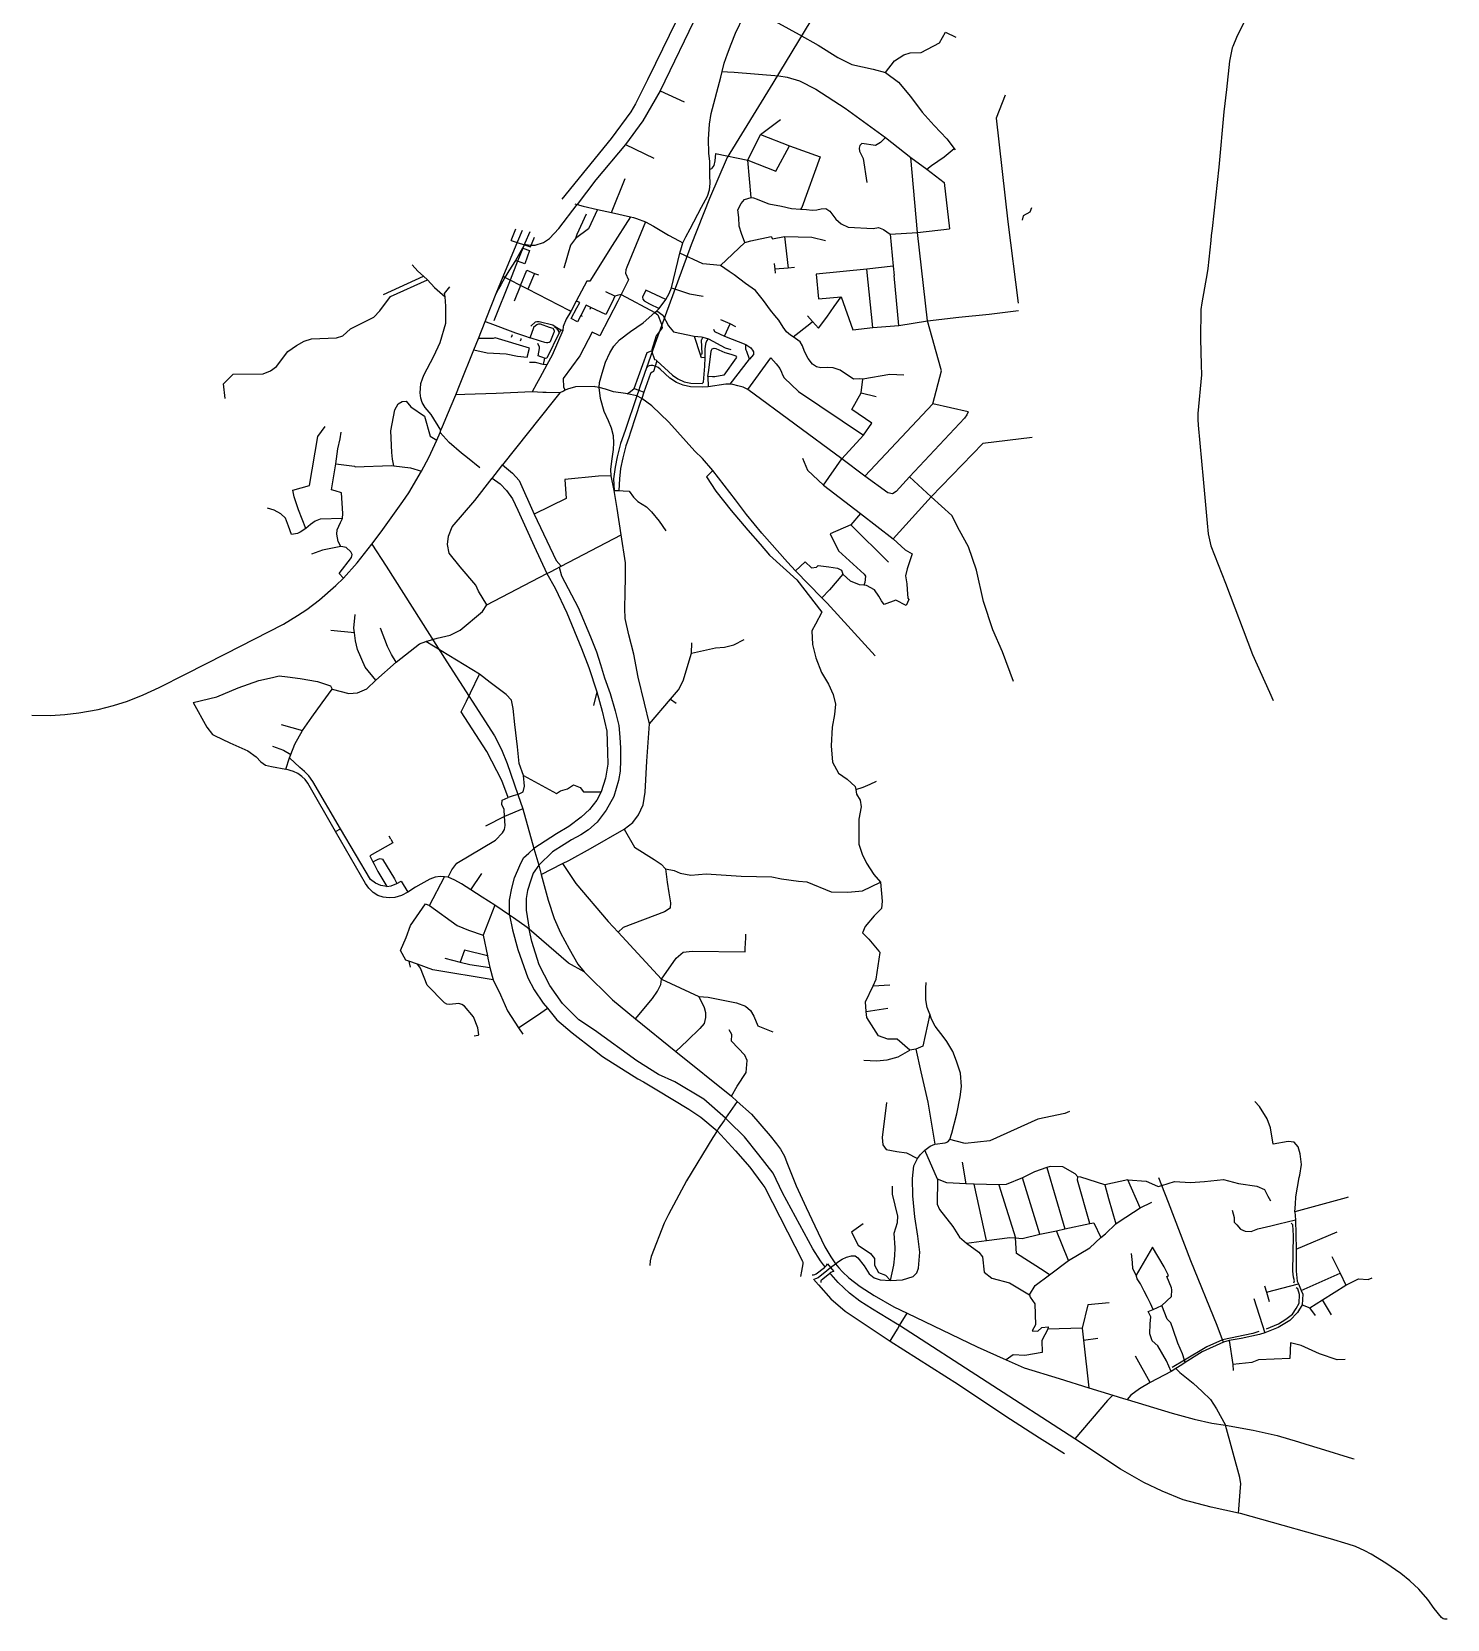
# Model space of a CAD drawing. Header units: metres. Extents: x -31082 to -28469, y -47021 to -43725.
# Drawn here: x -31082 to -29413, y -47021 to -45148 of the extents above; entities that cross this region are included whole.
import ezdxf

# ---------------------------------------------------------------- set-up
doc = ezdxf.new("R2010")
doc.units = ezdxf.units.M
doc.header["$MEASUREMENT"] = 0

msp = doc.modelspace()

# ---------------------------------------------------------------- linework, layer by layer
for points in [[(-30176.4, -44417.2), (-30178.4, -44429.2), (-30180.4, -44454.1), (-30187.1, -44488.1), (-30192.1, -44527.3), (-30196, -44554.3), (-30198.9, -44572.1), (-30201.7, -44591.7), (-30230.6, -44787.7), (-30244.5, -44887.3), (-30249.6, -44921.4), (-30254, -44960.9), (-30258.8, -44985.6), (-30265.1, -45010.4), (-30286.1, -45061.5), (-30297.7, -45085.1), (-30346.5, -45185.3), (-30355.9, -45204.8), (-30370, -45233), (-30375.8, -45242.3), (-30398.9, -45273.9), (-30457.1, -45345.6)], [(-30262.9, -45053), (-30266, -45059.5), (-30277.3, -45083.1), (-30295.8, -45124.1), (-30341.2, -45217.6), (-30361.6, -45253.2), (-30381.9, -45281), (-30417.1, -45322.7), (-30439.2, -45351.7)], [(-30267.8, -45194.8), (-30265.4, -45185.1), (-30261.7, -45173.9), (-30257.4, -45162.4), (-30252.1, -45149.7), (-30242.2, -45129.1), (-30235.9, -45118.1), (-30202.6, -45067.1), (-30195.2, -45053.3)], [(-30235.9, -45118.1), (-30201.6, -45138), (-30177, -45151.3), (-30154.8, -45163.9), (-30131.5, -45178.5), (-30114.8, -45186.5), (-30089.8, -45191.9), (-30075.1, -45196), (-30059.9, -45207.5), (-30045.7, -45224.5), (-30031.9, -45242.9), (-30017.8, -45258.5), (-30002.8, -45274.5), (-29994.4, -45285.6), (-29993.1, -45287.3)], [(-30155.5, -45121.6), (-30208.3, -45208.6)], [(-30075.1, -45196), (-30064.8, -45182.1), (-30053.7, -45175.2), (-30046.1, -45172.8), (-30033.1, -45172.6), (-30011.5, -45161.2), (-30004.5, -45148.3), (-29992.2, -45154.3)], [(-29650.7, -45133.2), (-29661.2, -45154.6), (-29665.4, -45165.5), (-29666.2, -45167.1), (-29669.4, -45182.7), (-29673, -45216), (-29676, -45242.6), (-29681.9, -45307.6), (-29689.9, -45380.1), (-29690.9, -45388.5), (-29691.5, -45394.3), (-29695.1, -45427.4), (-29695.7, -45432.4), (-29702.1, -45467.7), (-29703.3, -45475.9), (-29703.5, -45510.3), (-29702.7, -45541.2), (-29702.4, -45552.8), (-29706.9, -45598.6), (-29706.6, -45605.7), (-29706.3, -45612.4), (-29700.5, -45675.8), (-29695.7, -45727.7), (-29694.4, -45740.4), (-29693.1, -45747.7), (-29691.3, -45754.5), (-29674.3, -45798.7), (-29642.3, -45883), (-29622.3, -45927.2), (-29618, -45937.2)], [(-30481.6, -46142.3), (-30456.5, -46129.5), (-30449, -46125.8), (-30423.2, -46111.8), (-30383.7, -46088.8), (-30373.3, -46081.1), (-30366.7, -46072.2), (-30361, -46060.3), (-30358.6, -46045.3), (-30357, -46008.8), (-30353.7, -45964.8), (-30359.4, -45940.2), (-30367, -45909.7), (-30372.2, -45882.4), (-30378.1, -45859.7), (-30382.5, -45840.3), (-30382.9, -45828.4), (-30382.4, -45809.5), (-30382, -45791.8), (-30382, -45774.5), (-30387, -45741.5), (-30391.7, -45710.6), (-30395.5, -45689.2), (-30398.9, -45671.9), (-30399.1, -45664.4), (-30398.1, -45654.6), (-30396.2, -45640.8), (-30395.8, -45633), (-30396.3, -45624.7), (-30398.5, -45615.9), (-30401.9, -45607.2), (-30407.2, -45595.9), (-30411.3, -45580.9), (-30413.2, -45567.7), (-30412.6, -45562), (-30409.7, -45551), (-30405.6, -45537.9), (-30400.5, -45527), (-30395.6, -45519.1), (-30389, -45511.6), (-30376.1, -45501.5), (-30361.3, -45491.5), (-30347.4, -45479.4), (-30345.2, -45477.3), (-30342.2, -45474.5), (-30334.3, -45464.1), (-30330.4, -45456.9), (-30327.6, -45450.2), (-30317.8, -45409.4), (-30316.1, -45402.4), (-30314.3, -45397), (-30310.8, -45390.1), (-30305.8, -45380.4), (-30292.3, -45355), (-30285.4, -45342.1), (-30282.9, -45334.6), (-30282, -45327), (-30282.4, -45317.1), (-30282.5, -45310.4), (-30282.4, -45301.1), (-30283.7, -45291.4), (-30283.9, -45274.8), (-30283, -45257.1), (-30280.9, -45244.5), (-30269.7, -45201.7), (-30267.8, -45194.8)], [(-30267.8, -45194.8), (-30261.8, -45195.2), (-30253.9, -45195.8), (-30201.1, -45199.8), (-30191.3, -45201.6), (-30176.8, -45205.7), (-30157.4, -45215.5), (-30123, -45238.3), (-30075.2, -45272.6), (-30045.5, -45296.3), (-30026.4, -45310.3), (-30006.2, -45325.9), (-29999.7, -45380.4)], [(-30208.3, -45208.6), (-30262, -45296.4), (-30282.9, -45344.6), (-30304.6, -45399.4), (-30345.3, -45511.3)], [(-30341.2, -45217.6), (-30312.8, -45230.6)], [(-29934.1, -45222.9), (-29944.8, -45250), (-29931.1, -45372.4), (-29918.9, -45468.2)], [(-30222.9, -45269.2), (-30199.3, -45251.5)], [(-30237.7, -45299.3), (-30222.9, -45269.2)], [(-30222.9, -45269.2), (-30188.7, -45282.4)], [(-30075.2, -45272.6), (-30081, -45278.8), (-30087, -45282.1), (-30103.3, -45279.9), (-30105.6, -45282.2), (-30106.3, -45285.2), (-30105.8, -45288.8), (-30101.7, -45297.6), (-30097.3, -45325.9)], [(-30381.9, -45281), (-30348.4, -45297)], [(-30275.8, -45291.7), (-30276.5, -45300.4), (-30277.8, -45305.7), (-30280, -45308.8), (-30280.6, -45309.9), (-30282.5, -45310.4)], [(-30275.8, -45291.7), (-30237.7, -45299.3), (-30204.7, -45312.4), (-30188.7, -45282.4)], [(-30233.9, -45343.6), (-30237.7, -45299.3)], [(-30188.7, -45282.4), (-30152.4, -45295.6), (-30173.9, -45355.3)], [(-30099.7, -45672.4), (-30019.3, -45587), (-30009.1, -45548.2), (-30009.9, -45545.4), (-30025.6, -45489.2), (-30037.6, -45384.8), (-30045.5, -45296.3)], [(-30021, -45305.7), (-30006.1, -45295.4)], [(-30006.1, -45295.4), (-29994.4, -45285.6)], [(-30026.4, -45310.3), (-30021, -45305.7)], [(-30398.6, -45361.1), (-30382.4, -45321.2)], [(-30501.2, -45398.6), (-30501.1, -45398.6), (-30496.8, -45399.4), (-30493.1, -45399.9), (-30488.6, -45399.6), (-30478.9, -45396.8), (-30471.7, -45391.8), (-30460.8, -45380.3), (-30439.2, -45351.7)], [(-30441.7, -45350.9), (-30439.2, -45351.7), (-30432.1, -45353.6), (-30415, -45357.7), (-30398.6, -45361.1), (-30376.2, -45366.3), (-30372.6, -45367.2), (-30369.1, -45368.2), (-30358.5, -45372.4), (-30348.9, -45377.4), (-30331.1, -45387.9), (-30318.7, -45394.6), (-30314.3, -45397)], [(-30241.3, -45396.6), (-30245, -45386.1), (-30247.7, -45377.4), (-30248.3, -45367.3), (-30249.4, -45358), (-30245.7, -45350.8), (-30241.6, -45345.9), (-30233.9, -45343.6)], [(-30233.9, -45343.6), (-30231, -45343.9), (-30226.5, -45345.4)], [(-30226.5, -45345.4), (-30223.8, -45346.6), (-30212.9, -45350.9), (-30197.9, -45353.9), (-30186.2, -45356.6), (-30175.4, -45357.3)], [(-30173.9, -45355.3), (-30175.4, -45357.3)], [(-29902.9, -45355.6), (-29904.9, -45361), (-29913, -45365.3), (-29914, -45370.4)], [(-30428.2, -45363.3), (-30439.3, -45387.1), (-30440.8, -45391.8), (-30446.7, -45399.6), (-30454.8, -45426.8)], [(-30415, -45357.7), (-30425.6, -45380.7), (-30440.8, -45391.8)], [(-30376.2, -45366.3), (-30397.7, -45400.1), (-30423.9, -45442.4), (-30427.5, -45442.2)], [(-30358.5, -45372.4), (-30380.5, -45425.9), (-30381.7, -45428.8), (-30381.9, -45432.9), (-30378.4, -45440.7), (-30387, -45457.9)], [(-30175.4, -45357.3), (-30168.6, -45357.7), (-30161.6, -45358.3), (-30156.4, -45357.9), (-30151.3, -45356.9), (-30145.7, -45356.4), (-30140.8, -45359.5), (-30133.7, -45369.3), (-30127.6, -45374.6), (-30119.1, -45378.7), (-30089.9, -45380.3), (-30083.4, -45379.1), (-30077.8, -45381.3), (-30069.8, -45386.7)], [(-30516.7, -45394.4), (-30511.2, -45380.7)], [(-30516.7, -45394.4), (-30493.9, -45401.7), (-30489.2, -45390.3)], [(-30509.1, -45395.1), (-30503.6, -45381.9)], [(-30495, -45383.9), (-30500.6, -45397.3)], [(-30234.1, -45394.7), (-30210.2, -45389.5), (-30208.7, -45392.4), (-30194.4, -45389.7), (-30162.1, -45390.4), (-30145.9, -45394.4)], [(-30194.4, -45389.7), (-30190.2, -45427)], [(-30069.8, -45386.7), (-30037.6, -45384.8), (-29999.7, -45380.4)], [(-30069.8, -45386.7), (-30066.1, -45424.5)], [(-30500.6, -45397.3), (-30501.1, -45398.6), (-30503, -45403.3), (-30509.4, -45418.8), (-30518.2, -45441.1), (-30537.2, -45488.9)], [(-30534.7, -45457), (-30526.4, -45436.9), (-30509.1, -45395.1)], [(-30500.6, -45397.3), (-30501.2, -45398.6), (-30503.4, -45403.2), (-30511.9, -45417.7), (-30519.7, -45430.1), (-30524.2, -45438), (-30529, -45446.7), (-30531.7, -45451.2), (-30534.7, -45457)], [(-30503.4, -45403.2), (-30503, -45403.3), (-30495.2, -45406.2), (-30500.7, -45422), (-30509.4, -45418.8), (-30511.9, -45417.7)], [(-30270.1, -45423.6), (-30290.9, -45421.8), (-30317.8, -45409.4)], [(-30270.1, -45423.6), (-30241.3, -45396.6)], [(-30241.3, -45396.6), (-30234.1, -45394.7)], [(-30633.5, -45423.1), (-30626.9, -45430.5), (-30620.4, -45436.2), (-30615.4, -45440.7), (-30607.3, -45449.6), (-30594.8, -45460.9)], [(-30505.9, -45447.4), (-30498.2, -45429.4), (-30489.4, -45433.1), (-30497.3, -45451.8)], [(-30053.6, -45553.1), (-30070.1, -45552.5), (-30102.1, -45557.8), (-30105.6, -45557.7), (-30113.1, -45557.8), (-30128.6, -45547.5), (-30136.9, -45544.5), (-30143.9, -45544), (-30151.5, -45544.7), (-30156.8, -45543.5), (-30161.4, -45540.1), (-30166.5, -45533.5), (-30170.8, -45525.3), (-30173, -45518.5), (-30175.9, -45513.9), (-30181.5, -45509.8), (-30184.1, -45508), (-30187.3, -45505.9), (-30191.9, -45502.2), (-30195.8, -45496.7), (-30200.9, -45488.2), (-30205.7, -45482.6), (-30210.8, -45476.5), (-30219, -45465), (-30228.8, -45453.1), (-30240.6, -45444.9), (-30253.9, -45435), (-30259.5, -45430.7), (-30270.1, -45423.6)], [(-30206.5, -45421.6), (-30206, -45428.3), (-30205.6, -45433)], [(-30182.8, -45426.3), (-30190.2, -45427), (-30206, -45428.3)], [(-30066.1, -45424.5), (-30097.2, -45428.1), (-30157.2, -45434), (-30154.1, -45463.3), (-30127.7, -45460.8)], [(-30090.2, -45496.9), (-30097.2, -45428.1)], [(-30066.1, -45424.5), (-30065.1, -45435.5)], [(-30752.6, -45510.4), (-30723.1, -45509.3), (-30715.6, -45506.7), (-30706.3, -45498.5), (-30678.9, -45484.6), (-30671.7, -45477.2), (-30659.1, -45460.3), (-30615.4, -45440.7)], [(-30667.6, -45457.9), (-30620.4, -45436.2)], [(-30595.4, -45456.9), (-30589.1, -45449.1)], [(-30446.4, -45477.9), (-30448.6, -45476.7), (-30497.3, -45451.8), (-30505.9, -45447.4), (-30518.2, -45441.1), (-30524.2, -45438), (-30526.4, -45436.9)], [(-30505.9, -45447.4), (-30513.2, -45465.8)], [(-30489.4, -45433.1), (-30484.6, -45434.8)], [(-30427.5, -45442.2), (-30440.1, -45465.9), (-30446.4, -45477.9), (-30451.9, -45487.3), (-30455.7, -45495.7), (-30456, -45500.6), (-30468.6, -45529.5), (-30474.8, -45540.9), (-30483.1, -45556.3)], [(-30059.4, -45494.4), (-30065.1, -45435.5)], [(-30599.7, -45618.3), (-30611.4, -45599.7), (-30618.5, -45591.5), (-30621.8, -45585.3), (-30623.4, -45580.5), (-30624.3, -45573.9), (-30624, -45569), (-30623.3, -45563.1), (-30621.6, -45557.6), (-30619.8, -45553.3), (-30608.2, -45530.7), (-30600.8, -45514.7), (-30593.8, -45491.8), (-30593.9, -45471.7), (-30594.8, -45460.9), (-30595.4, -45456.9)], [(-30547.7, -45490), (-30545.6, -45484.6), (-30534.7, -45457)], [(-30387, -45457.9), (-30391.2, -45465.8), (-30412.4, -45506.9), (-30413.9, -45506.2), (-30421.2, -45502.4), (-30436, -45530.2), (-30455.4, -45557), (-30455.3, -45567.2), (-30453.2, -45571.1)], [(-30434.6, -45482.7), (-30438.6, -45490.2), (-30446.2, -45486.4), (-30439.3, -45473.6), (-30435.9, -45467.6), (-30439.2, -45466.3), (-30440.1, -45465.9)], [(-30397.8, -45466.9), (-30405.1, -45481.7)], [(-30387, -45457.9), (-30391.7, -45459.3), (-30394.4, -45460.1), (-30405, -45454.9)], [(-30394.4, -45460.1), (-30397.8, -45466.9)], [(-30387, -45457.9), (-30347.4, -45479.4)], [(-30334.3, -45464.1), (-30358.1, -45452.8), (-30361.9, -45461.2), (-30361.6, -45463.4), (-30360.1, -45465.6), (-30353.6, -45469.1), (-30342.2, -45474.5)], [(-30327.6, -45450.2), (-30306.4, -45457.2), (-30290.2, -45460)], [(-30167.1, -45483), (-30161.2, -45489.8), (-30154.2, -45497.6), (-30144.3, -45484.9), (-30135.9, -45472.2), (-30127.7, -45460.8)], [(-30127.7, -45460.8), (-30113.7, -45499.8), (-30090.2, -45496.9), (-30059.4, -45494.4), (-30025.6, -45489.2), (-29988.7, -45484.7), (-29952.9, -45481.2), (-29918.2, -45476.9)], [(-30428.3, -45470.6), (-30434.6, -45482.7)], [(-30434.6, -45482.7), (-30433, -45483.5)], [(-30405.1, -45481.7), (-30422.7, -45473.2), (-30428.3, -45470.6)], [(-30423.7, -45475.2), (-30422.7, -45473.2)], [(-30347.4, -45479.4), (-30343.9, -45482), (-30339.4, -45493.2), (-30338.7, -45497.4), (-30345.7, -45506.7), (-30351.3, -45524.5)], [(-30345.2, -45477.3), (-30338.1, -45482.5), (-30331.1, -45494.8), (-30325.5, -45502.2), (-30301, -45507)], [(-30591.9, -45599.6), (-30582.3, -45576.6), (-30577, -45563.3), (-30561, -45523.3), (-30555.6, -45509.8), (-30547.7, -45490)], [(-30547.7, -45490), (-30542.2, -45492), (-30511.8, -45503.2), (-30501.1, -45506.9), (-30494.6, -45509.2)], [(-30494.6, -45509.2), (-30490.3, -45496.8), (-30490.2, -45496.5), (-30490, -45496.2), (-30486.5, -45493.4), (-30485.3, -45492.9), (-30484.4, -45492.7), (-30483.9, -45492.6), (-30483.2, -45492.5), (-30482.9, -45492.5), (-30482.6, -45492.6), (-30472, -45496.5), (-30467.9, -45497.8), (-30466.2, -45500.4), (-30466.1, -45501), (-30466.1, -45501.3), (-30466.2, -45501.7), (-30466.2, -45501.9), (-30466.3, -45502.2), (-30466.5, -45502.9), (-30470.3, -45512.7), (-30471, -45514), (-30472, -45514.7), (-30473.5, -45514.9), (-30475.3, -45515), (-30477.3, -45514.7), (-30482.1, -45513.2), (-30494.6, -45509.2)], [(-30493.7, -45495.3), (-30488.1, -45490.2), (-30486.5, -45489.8), (-30483.7, -45490), (-30467.6, -45494), (-30465.1, -45495.7), (-30458.2, -45499.9), (-30456, -45500.6)], [(-30459.7, -45502.7), (-30460.1, -45503.3), (-30474.9, -45533), (-30476.5, -45533.5), (-30477.4, -45533.1), (-30485, -45530.2), (-30483.6, -45521.6), (-30483.4, -45520.3), (-30485.4, -45516)], [(-30460.1, -45503.3), (-30460.6, -45501.1), (-30462.5, -45498.7), (-30465.3, -45496.4), (-30465.1, -45495.7)], [(-30458.2, -45499.9), (-30459.7, -45502.7)], [(-30278.2, -45498.8), (-30276.9, -45501.7), (-30265.2, -45507.1), (-30240.1, -45517.2)], [(-30251.9, -45496.1), (-30258.7, -45492.5), (-30269.6, -45487.9)], [(-30265.2, -45507.1), (-30258.7, -45492.5)], [(-30184.1, -45508), (-30164.4, -45492.5)], [(-30164.4, -45492.5), (-30161.2, -45489.8)], [(-30854.1, -45580.8), (-30856.4, -45563.6), (-30845, -45551.9), (-30809.6, -45551.7), (-30800.7, -45548.2), (-30793.7, -45542.9), (-30780.4, -45525.3), (-30770.2, -45518.3), (-30760.9, -45512.9), (-30752.6, -45510.4)], [(-30561, -45523.3), (-30545.1, -45526.7), (-30522.6, -45528), (-30509.2, -45530.8), (-30498.1, -45532.1), (-30495.2, -45521.2), (-30535.8, -45509), (-30538.2, -45510), (-30555.6, -45509.8)], [(-30516, -45506.7), (-30516.8, -45508.9)], [(-30515.7, -45505.7), (-30516, -45506.7)], [(-30505.8, -45512.6), (-30505.1, -45510.6)], [(-30505.1, -45510.6), (-30504.9, -45509.9)], [(-30345.3, -45511.3), (-30357.1, -45544.5)], [(-30301, -45507), (-30292.5, -45507.9)], [(-30301, -45507), (-30293.9, -45528.8), (-30291.4, -45528), (-30292.3, -45511.7)], [(-30292.5, -45507.9), (-30290.6, -45508.2), (-30284.1, -45510.4)], [(-30290.6, -45508.2), (-30292.3, -45511.7)], [(-30289.9, -45561.3), (-30288.5, -45542.5), (-30288.1, -45532.3), (-30288, -45522.4), (-30287.6, -45518.8), (-30286.7, -45514.8), (-30286.1, -45512.8), (-30284.1, -45510.4), (-30264.5, -45521), (-30257.7, -45523)], [(-30281, -45524.9), (-30280.7, -45523.6), (-30279.6, -45522.1), (-30277.2, -45521.2), (-30275.4, -45521.7), (-30264.9, -45526.6), (-30257.8, -45528.6)], [(-30235.6, -45534.3), (-30238.7, -45525.2), (-30239.5, -45523.7), (-30240, -45522.6), (-30240.1, -45517.2)], [(-30240.1, -45517.2), (-30234.3, -45521), (-30233.5, -45522.3), (-30232.1, -45523.7), (-30231.1, -45525.8), (-30230.9, -45528.7), (-30235.6, -45534.3)], [(-30479.3, -45540.6), (-30488, -45538.4), (-30490.8, -45538.1), (-30495.3, -45538.1)], [(-30477.4, -45533.1), (-30479.3, -45540.6)], [(-30474.8, -45540.9), (-30479.3, -45540.6)], [(-30379.9, -45575.1), (-30376, -45572.6), (-30371.7, -45569), (-30356.6, -45526.6), (-30351.3, -45524.5), (-30347.6, -45534.6), (-30345.8, -45535.3), (-30345.3, -45536), (-30344.9, -45536.4)], [(-30284.4, -45566.9), (-30290.7, -45567.5), (-30305.3, -45566.9), (-30313.9, -45565.1), (-30321.9, -45561.9), (-30329.6, -45556.6), (-30340.9, -45546.1), (-30343.6, -45544), (-30346.9, -45542.4), (-30349.6, -45541.7), (-30352.1, -45541.8), (-30354, -45542.3), (-30355.9, -45543.1), (-30357.1, -45544.5), (-30365.1, -45567.1), (-30366.4, -45570.9), (-30368.7, -45577.7)], [(-30344.9, -45536.4), (-30346.9, -45542.4), (-30349, -45549)], [(-30344.9, -45536.4), (-30326.7, -45553.2), (-30320.3, -45557.6), (-30312.9, -45561.2), (-30304.9, -45562.8), (-30291.7, -45563), (-30289.9, -45561.3)], [(-30293.9, -45528.8), (-30293, -45530.8)], [(-30288.1, -45532.3), (-30292.2, -45532.6), (-30293, -45530.8)], [(-30284.7, -45554.9), (-30283.8, -45547.2), (-30281, -45524.9)], [(-30257.8, -45528.6), (-30251.8, -45530.4), (-30251.4, -45530.8), (-30251.1, -45532.1), (-30251.4, -45532.8), (-30266, -45553.3), (-30276.6, -45555.3), (-30279.4, -45555.1), (-30284.7, -45554.9)], [(-30258.6, -45563.9), (-30235.6, -45534.3)], [(-30237.6, -45570.1), (-30210.5, -45532.7), (-30204.2, -45539.9), (-30200.1, -45545.3), (-30198.1, -45549.6), (-30196.9, -45552.8), (-30194.8, -45556.4), (-30177.7, -45572.5), (-30101.2, -45624.1)], [(-30483.1, -45556.3), (-30487, -45563.6)], [(-30349, -45549), (-30350.7, -45549.6), (-30352.4, -45551.2), (-30360.4, -45573.2)], [(-30284.7, -45554.9), (-30284.4, -45566.9)], [(-30115.1, -45593.6), (-30103.8, -45574.1), (-30102.1, -45557.8)], [(-30459.3, -45574.1), (-30475.6, -45573.6), (-30479.7, -45573.5), (-30492, -45573), (-30534.4, -45574.8), (-30571.6, -45576.2), (-30582.3, -45576.6)], [(-30413.2, -45567.7), (-30417.6, -45566.9), (-30419.1, -45566.7), (-30441, -45567.1), (-30450.3, -45569.9), (-30453.2, -45571.1), (-30455.3, -45572), (-30459.3, -45574.1), (-30467.2, -45583.7), (-30527, -45659.2)], [(-30487, -45563.6), (-30492, -45573)], [(-30368.7, -45577.7), (-30379.9, -45575.1), (-30381.8, -45574.7), (-30396.1, -45572.7), (-30405.7, -45569.9), (-30413.2, -45567.7)], [(-30368.7, -45577.7), (-30382.5, -45618.5), (-30387.7, -45633.8), (-30392, -45649.4), (-30394.3, -45661.8), (-30396.1, -45675.5), (-30395.5, -45689.2)], [(-30371.7, -45569), (-30366.4, -45570.9), (-30360.4, -45573.2)], [(-30150.4, -45815.8), (-30181.5, -45784.1), (-30190.8, -45773.7), (-30221.2, -45739.8), (-30239.4, -45717.8), (-30252.2, -45700.5), (-30279, -45665.9), (-30291, -45651.7), (-30300, -45642.8), (-30330.7, -45608.8), (-30350.8, -45589.4), (-30362.9, -45580.6), (-30368.7, -45577.7)], [(-30360.4, -45573.2), (-30362.9, -45580.6), (-30364.1, -45584.1)], [(-29977.6, -45596.5), (-29979.2, -45600.1), (-29982.2, -45603.9), (-30046.9, -45673.2), (-30062.7, -45690.3), (-30066.9, -45693.1), (-30072.6, -45692.1), (-30099.7, -45672.4), (-30126.7, -45652.1), (-30237.6, -45570.1), (-30243.1, -45567.4), (-30249.4, -45565.6), (-30255.3, -45564.1), (-30258.6, -45563.9), (-30263.8, -45563.8), (-30284.4, -45566.9)], [(-30103.8, -45574.1), (-30086.3, -45578.3)], [(-30655.2, -45660.3), (-30656.8, -45652.2), (-30657.8, -45644.5), (-30658.9, -45618.8), (-30654.2, -45594.2), (-30650, -45587.2), (-30645.5, -45584.3), (-30640.9, -45584), (-30635.4, -45590.6), (-30619, -45601.7), (-30612.5, -45625.2), (-30604.7, -45630)], [(-30364.1, -45584.1), (-30376.1, -45620.6), (-30378.2, -45626.7), (-30381.6, -45636.5), (-30385.3, -45650.7), (-30387.8, -45663.5), (-30389.2, -45675.7), (-30389.7, -45689.5)], [(-30148.5, -45682.9), (-30126.7, -45652.1), (-30101.2, -45624.1), (-30091.2, -45610), (-30115.1, -45593.6)], [(-29977.6, -45596.5), (-30019.3, -45587)], [(-30773, -45696.8), (-30774.6, -45689.1), (-30754.8, -45683.3), (-30744.9, -45625.7), (-30736.3, -45613.8)], [(-30681.1, -45752.5), (-30670.4, -45737.9), (-30644.6, -45702.2), (-30637.4, -45691.9), (-30622.5, -45666.5), (-30614.1, -45650.2), (-30604.7, -45630), (-30600.7, -45620.7), (-30599.7, -45618.3), (-30598.5, -45615.6)], [(-30598.5, -45615.6), (-30591.9, -45599.6)], [(-30715.8, -45722.4), (-30715.4, -45716.5), (-30717.2, -45692.1), (-30724.4, -45689.6), (-30728.8, -45688.5), (-30723.6, -45657.7), (-30721.4, -45640.1), (-30718.6, -45628.2), (-30717.6, -45620.6)], [(-30553.8, -45662.6), (-30568.2, -45650.8), (-30575.4, -45645.4), (-30590.2, -45632.7), (-30600.7, -45620.7)], [(-29902.4, -45626.9), (-29960.5, -45633.8), (-30021.5, -45696.6)], [(-30173, -45651.3), (-30167.4, -45665.5), (-30148.5, -45682.9), (-30104.7, -45716.5), (-30066.4, -45746.5), (-30052, -45759.5), (-30043.7, -45763.9)], [(-30723.6, -45657.7), (-30701.5, -45660.5)], [(-30701.5, -45660.5), (-30700.8, -45661.3)], [(-30700.8, -45661.3), (-30658.1, -45660), (-30655.2, -45660.3), (-30635.7, -45662.4), (-30622.5, -45666.5)], [(-30545.4, -45824.3), (-30555.6, -45808), (-30558.7, -45801), (-30576.9, -45779.2), (-30590, -45763.4), (-30591.9, -45753), (-30590.9, -45743.3), (-30586.3, -45732.2), (-30559.9, -45701.3), (-30539.4, -45674.8), (-30538.5, -45673.8)], [(-30538.5, -45673.8), (-30529, -45661.6)], [(-30529, -45661.6), (-30527, -45659.2)], [(-30527, -45659.2), (-30515.1, -45669), (-30507.4, -45677.6)], [(-30398.9, -45671.9), (-30413.7, -45672.3), (-30453.4, -45676.4), (-30452.1, -45698.9), (-30489.6, -45717.2)], [(-30279, -45665.9), (-30286.6, -45673), (-30275.5, -45690.1), (-30257.5, -45712.8), (-30237.8, -45736.3), (-30223.3, -45752.6), (-30212, -45765.6)], [(-29924.3, -45914.8), (-29937.3, -45879.9), (-29948.7, -45853.7), (-29959.5, -45820.4), (-29967.7, -45783.3), (-29977.2, -45755.8), (-29987.8, -45736.4), (-29996.8, -45719), (-30021.5, -45696.6), (-30046.9, -45673.2)], [(-30539.4, -45674.8), (-30530, -45681.4), (-30522.2, -45689.2), (-30515.2, -45699.3), (-30509.1, -45712.4), (-30499, -45734.2), (-30489.8, -45755.1), (-30474.7, -45787.3), (-30464.9, -45804.7), (-30451.3, -45833.5), (-30434, -45875.9), (-30425.1, -45898.3), (-30416, -45927), (-30409.7, -45949.7), (-30404, -45973.5), (-30403.3, -45998.1), (-30402.9, -46012.4), (-30405.4, -46028.6), (-30410.7, -46045.1), (-30415.8, -46054.8), (-30424.5, -46065.8), (-30434.1, -46074.9), (-30448.7, -46085.9), (-30463.3, -46094.5), (-30490.2, -46111.8)], [(-30507.4, -45677.6), (-30489.6, -45717.2), (-30463.8, -45772), (-30457.9, -45778.5)], [(-30395.5, -45689.2), (-30389.7, -45689.5), (-30384.6, -45689.8), (-30377.6, -45690.1), (-30372.4, -45697.1), (-30367.4, -45702.2), (-30357.1, -45708.6), (-30351.2, -45714.6), (-30342.1, -45725.6), (-30334.3, -45736.9)], [(-30765.6, -45738.6), (-30768.9, -45740.2), (-30775.9, -45741.4), (-30779.7, -45731.4), (-30783.1, -45721.9), (-30788.5, -45717), (-30796.4, -45712.4), (-30804.4, -45710.1)], [(-30767.8, -45712.2), (-30773, -45696.8)], [(-30066.4, -45746.5), (-30021.5, -45696.6)], [(-30759.3, -45734), (-30767.8, -45712.2)], [(-30715.8, -45722.4), (-30742.3, -45723.3), (-30748.2, -45725.5), (-30753.5, -45729.4), (-30759.3, -45734), (-30765.6, -45738.6)], [(-30718, -45755.4), (-30720.9, -45749.5), (-30722.6, -45741), (-30722.1, -45735.9), (-30718.3, -45727.2), (-30715.8, -45722.4)], [(-30104.7, -45716.5), (-30116.3, -45729.8), (-30140.5, -45740.3), (-30130.6, -45760.4), (-30100.3, -45788.1), (-30099, -45790.5), (-30099.7, -45797.9), (-30100.7, -45801.2)], [(-30116.3, -45729.8), (-30071.6, -45773.9)], [(-30463.1, -45781.2), (-30460.2, -45779.7), (-30457.9, -45778.5), (-30387, -45741.5)], [(-31082.4, -45954.6), (-31060.2, -45954.7), (-31043.5, -45953.7), (-31026.8, -45951.5), (-31004.2, -45947.8), (-30986.2, -45943.1), (-30969.6, -45937.8), (-30950.9, -45930.3), (-30932.1, -45921.6), (-30901.1, -45906), (-30853.7, -45882.1), (-30785.6, -45847.2), (-30768.8, -45837), (-30757.9, -45829.6), (-30742.9, -45818.3), (-30723.8, -45801.5), (-30714.5, -45792.7), (-30698.6, -45774.6), (-30681.1, -45752.5)], [(-30714.5, -45792.7), (-30719.6, -45787.3), (-30705.1, -45768.4), (-30704.5, -45764.9), (-30706.1, -45761.5), (-30711.7, -45756.5), (-30715.6, -45755.7), (-30718, -45755.4), (-30739.6, -45759.9), (-30752.3, -45764.4)], [(-30681.1, -45752.5), (-30664.4, -45778.8)], [(-30212, -45765.6), (-30179.9, -45794.9), (-30150.2, -45833)], [(-30043.7, -45763.9), (-30049.6, -45781.6), (-30051.7, -45790.1), (-30050.2, -45799.6), (-30049.7, -45806), (-30048.9, -45816.5), (-30047.7, -45818), (-30050.9, -45825.1), (-30063.2, -45818.7), (-30076.9, -45824), (-30080.1, -45819.6), (-30083.3, -45814), (-30088.2, -45806.4), (-30097.5, -45801.6), (-30100.7, -45801.2), (-30106, -45800.7), (-30116.6, -45796.2), (-30125.5, -45788.2)], [(-30664.4, -45778.8), (-30592.8, -45891.4)], [(-30545.4, -45824.3), (-30474.7, -45787.3), (-30471.4, -45785.6)], [(-30460.2, -45779.7), (-30457.4, -45789.9), (-30449.8, -45805), (-30437.9, -45827.3), (-30423.2, -45862.2), (-30416.3, -45879.8), (-30411.4, -45894.7), (-30406.7, -45910.3), (-30400.1, -45928.9), (-30394.1, -45949.3), (-30390, -45966.5), (-30388.8, -45980.4), (-30387.7, -45993.5), (-30387.8, -46007.5), (-30388.3, -46020.4), (-30390.1, -46031.5), (-30395.6, -46050.6), (-30404.8, -46066.6), (-30415.4, -46080.9), (-30425.7, -46089.8), (-30434.5, -46095.6), (-30445.5, -46101.7), (-30454.5, -46107), (-30468.3, -46115.8), (-30484.4, -46131.6), (-30491.1, -46141.1), (-30493.7, -46149.3), (-30497.5, -46161.2), (-30499.3, -46170.7), (-30499.3, -46178.7), (-30499, -46184.6), (-30495.5, -46207)], [(-30471.4, -45785.6), (-30463.1, -45781.2)], [(-30181.5, -45784.1), (-30170.2, -45773.4), (-30162.6, -45780.4), (-30156.5, -45779.6), (-30154.7, -45778), (-30142.1, -45779.5), (-30131.8, -45780.9), (-30127.3, -45783.4), (-30125.5, -45788.2)], [(-30125.5, -45788.2), (-30141.3, -45806.7), (-30150.4, -45815.8)], [(-30144.2, -45822.3), (-30150.4, -45815.8)], [(-30087.5, -45884.6), (-30144.2, -45822.3)], [(-30892.1, -45939.5), (-30864, -45932.7), (-30839, -45922.3), (-30814.6, -45913.7), (-30798.3, -45909.9), (-30790.4, -45908.1), (-30780.6, -45909.3), (-30765.8, -45911.3), (-30745.4, -45914.9), (-30730.1, -45920), (-30728, -45923.9), (-30708.2, -45929), (-30698, -45928.1), (-30687.3, -45923.3), (-30676.4, -45913.1), (-30652.4, -45891.8), (-30625.2, -45870.3), (-30617.4, -45867.4), (-30604.1, -45863.4), (-30588.7, -45860.1), (-30577.1, -45854.1), (-30550.6, -45832.3), (-30545.4, -45824.3)], [(-30676.4, -45913.1), (-30689.2, -45897.9), (-30698.3, -45876.8), (-30700.5, -45866.9), (-30701.8, -45857.3), (-30702.6, -45851.7), (-30701, -45835.8)], [(-30150.2, -45833), (-30158, -45846.9), (-30162.1, -45855.1)], [(-30701.8, -45857.3), (-30729.5, -45854.4)], [(-30652.4, -45891.8), (-30658.2, -45883), (-30662.8, -45873.6), (-30671, -45851.8)], [(-30162.1, -45855.1), (-30161.3, -45871.1), (-30157.3, -45886.6), (-30150.9, -45903.9), (-30142.5, -45917.9), (-30136.8, -45930.2), (-30134.4, -45941.5), (-30135.4, -45953.6), (-30138.1, -45968.5), (-30139.5, -45990.5), (-30137.8, -46010.1), (-30130.7, -46023), (-30120.3, -46029.9), (-30111, -46038.6), (-30110.4, -46042), (-30109.4, -46047.5), (-30105.1, -46054.6), (-30104, -46062.6), (-30106.9, -46077), (-30106.9, -46089.1), (-30106.6, -46106.6), (-30102.6, -46118.3), (-30097.6, -46129.1), (-30089.1, -46142.4), (-30081.2, -46151.5), (-30079.1, -46173.9), (-30080, -46182.6), (-30088.7, -46191.3), (-30099.1, -46203.8), (-30102.3, -46211.3), (-30094.9, -46218.6), (-30083.2, -46233.1), (-30081.7, -46234.5)], [(-30508.9, -46047.9), (-30502.8, -46044.8), (-30501.1, -46038.1), (-30502.3, -46025.7), (-30507.3, -46011.5), (-30509.2, -45991.8), (-30512.5, -45965.6), (-30514.4, -45946.6), (-30516.4, -45936.8), (-30522.9, -45930.2), (-30541.8, -45915.8), (-30554.1, -45906.2), (-30617.4, -45867.4)], [(-30304.3, -45881.3), (-30275.7, -45875.1), (-30265.3, -45874.2), (-30254.2, -45871.5), (-30242, -45865.3)], [(-30304.3, -45881.3), (-30303.8, -45869.2)], [(-30592.8, -45891.4), (-30536.4, -45979), (-30528.2, -45995), (-30521.5, -46011.4), (-30508.9, -46047.9), (-30503.2, -46065.1), (-30490.2, -46111.8)], [(-30353.7, -45964.8), (-30328.8, -45935.7), (-30319.6, -45924.7), (-30314.1, -45914.1), (-30304.3, -45881.3)], [(-30564.7, -45927.9), (-30554.1, -45906.2)], [(-30782.8, -46018), (-30778.5, -46004.7), (-30776.9, -46000.7), (-30772.2, -45988.5), (-30762.9, -45972.6), (-30751.9, -45956.7), (-30739.8, -45940), (-30728, -45923.9)], [(-30569.7, -45938.1), (-30564.7, -45927.9)], [(-30416, -45927), (-30419.8, -45943.1)], [(-30328.8, -45935.7), (-30322.2, -45940.4)], [(-30892.1, -45939.5), (-30875.9, -45968.8), (-30869.4, -45977.4), (-30866.9, -45978.6), (-30848.6, -45987.2), (-30827.5, -45996.7), (-30817.8, -46003.7), (-30812, -46009.5), (-30806.8, -46013.5), (-30799.8, -46015.2), (-30782.8, -46018)], [(-30508.9, -46047.9), (-30514.7, -46049.7), (-30520.6, -46051.5), (-30528, -46031.4), (-30545.5, -45997.2), (-30575.9, -45950.6), (-30569.7, -45938.1)], [(-30788.2, -45965.6), (-30762.9, -45972.6)], [(-30798.5, -45991.1), (-30785.3, -45995.7), (-30776.9, -46000.7)], [(-30663.5, -46156.6), (-30670.6, -46155.5), (-30676.8, -46152.7), (-30682.7, -46148.3), (-30718.4, -46088.7), (-30751, -46032.6), (-30755.7, -46025.9), (-30760.6, -46020.8), (-30766, -46016.2), (-30778.5, -46004.7)], [(-30575.5, -46153.6), (-30583.2, -46149.1), (-30591.3, -46145.8), (-30595.4, -46145.3), (-30600.6, -46145), (-30606.4, -46145.6), (-30612.9, -46148), (-30623.5, -46153.9), (-30629.7, -46157.5), (-30638.9, -46163.2), (-30646.4, -46167.2), (-30654.1, -46169.5), (-30660.9, -46170.1), (-30667.8, -46169.2), (-30674.1, -46167.2), (-30679.8, -46163.7), (-30684.7, -46158.8), (-30688.8, -46153), (-30724.1, -46091.6), (-30756.7, -46034.8), (-30759.7, -46030.5), (-30763.7, -46026.8), (-30768.4, -46023.4), (-30773.5, -46021), (-30782.8, -46018)], [(-30502.3, -46025.7), (-30463.2, -46046.8)], [(-30463.2, -46046.8), (-30458.8, -46043.8), (-30450.5, -46041.2), (-30443.5, -46036.8), (-30435.4, -46039.7), (-30431.6, -46044.9), (-30410.7, -46045.1)], [(-30110.4, -46042), (-30101.5, -46039.3), (-30093.3, -46035.7), (-30085.7, -46032.3)], [(-30503.2, -46065.1), (-30524.6, -46074.1), (-30547.1, -46085.6)], [(-30524.6, -46074.1), (-30525.2, -46065.9), (-30527.8, -46060), (-30527.3, -46054.8), (-30520.6, -46051.5)], [(-30591.3, -46145.8), (-30586.9, -46136.8), (-30581, -46129), (-30535.2, -46102), (-30526.9, -46093.5), (-30524.7, -46089.4), (-30524.1, -46084.8), (-30524.6, -46074.1)], [(-30724.1, -46091.6), (-30718.4, -46088.7)], [(-30658.9, -46100.7), (-30656.3, -46105.3), (-30683.5, -46120.5), (-30680.2, -46127.7)], [(-30658.9, -46100.7), (-30660.7, -46097.4)], [(-30383.7, -46088.8), (-30371.4, -46110.4), (-30348.1, -46124.6), (-30339.8, -46130.4), (-30334.6, -46135.7), (-30332.8, -46151.6), (-30331, -46164.3), (-30329, -46175.9), (-30329.4, -46182.1), (-30335.9, -46186.6), (-30384.9, -46205), (-30390.5, -46210.4)], [(-30680.2, -46127.7), (-30673.7, -46124.3), (-30671.4, -46123.4), (-30668.6, -46124.5), (-30654.7, -46147.5), (-30651.7, -46153.2)], [(-30519, -46190.4), (-30518.7, -46172.6), (-30516, -46158.5), (-30513, -46146.5), (-30506.6, -46131.8), (-30502.3, -46122.9), (-30496.1, -46117.2), (-30490.2, -46111.8)], [(-30490.2, -46111.8), (-30484.4, -46131.6)], [(-30680.2, -46127.7), (-30678.5, -46130.4)], [(-30678.5, -46130.4), (-30674, -46139)], [(-30674, -46139), (-30663.5, -46156.6), (-30658.3, -46156), (-30651.7, -46153.2), (-30646.6, -46150.3), (-30638.9, -46163.2)], [(-30564.6, -46160.7), (-30551.4, -46141.3)], [(-30484.4, -46131.6), (-30481.6, -46142.3), (-30473.3, -46172.9), (-30466.3, -46194.3), (-30458.7, -46211.3), (-30448.4, -46230.3), (-30438.3, -46248.3), (-30430.9, -46257.4), (-30397.4, -46290.3), (-30370.2, -46313), (-30322.7, -46351.3), (-30257, -46404.2), (-30250.2, -46410.3), (-30233.3, -46425.4), (-30211.4, -46450.7), (-30204, -46460.4), (-30199.2, -46466.8), (-30194.5, -46474.8), (-30191.5, -46482.5), (-30180.8, -46509.7), (-30169, -46535.3), (-30158.6, -46556.9), (-30147, -46581.9), (-30139.8, -46593.8), (-30134.2, -46601.9), (-30130.2, -46606.7), (-30125.8, -46611.5), (-30118.7, -46618.3), (-30105.2, -46628.5), (-30088.5, -46639.2), (-30065.4, -46652.5), (-30049.8, -46660), (-29967, -46699.9), (-29932.7, -46715.3), (-29911.6, -46724.7), (-29870.4, -46737.3), (-29835.3, -46748.1), (-29806.9, -46756.9), (-29794.3, -46760.9), (-29790.2, -46762.1)], [(-30456.5, -46129.5), (-30440.5, -46153.1), (-30402.6, -46197.9), (-30390.5, -46210.4)], [(-30334.6, -46135.7), (-30324.5, -46137.9), (-30317.5, -46140.8), (-30304.8, -46143.2), (-30287, -46141.7), (-30245.6, -46144.5), (-30209.2, -46145.1)], [(-30613.3, -46179.1), (-30595.4, -46145.3)], [(-30514.2, -46193.7), (-30519, -46190.4), (-30536, -46178.8), (-30551.2, -46169.4), (-30564.6, -46160.7), (-30575.5, -46153.6)], [(-30209.2, -46145.1), (-30198.1, -46147.4), (-30177.9, -46150.4), (-30167.9, -46151.2), (-30139.5, -46163), (-30119.8, -46163.3), (-30102.4, -46161.6), (-30081.2, -46151.5)], [(-30637.4, -46244.9), (-30641, -46243.5), (-30647.6, -46232.3), (-30640.7, -46216.9), (-30635.6, -46202.8), (-30618, -46176.9), (-30613.3, -46179.1)], [(-30613.3, -46179.1), (-30580.7, -46202.6), (-30567.2, -46208), (-30550, -46214.2)], [(-30536, -46178.8), (-30550, -46214.2), (-30544.8, -46238.3), (-30544.3, -46241.2), (-30542, -46252.4), (-30538.3, -46266.7)], [(-30519, -46190.4), (-30515.1, -46207.7), (-30509.1, -46231), (-30497.2, -46264.5), (-30489.6, -46278.7), (-30479.3, -46294.5), (-30474.2, -46300.4), (-30462.9, -46313.8), (-30445, -46329.3), (-30418.7, -46349.8), (-30409, -46357.2), (-30367.6, -46383.7), (-30360.6, -46387.3), (-30344.9, -46396.6), (-30307.4, -46419.4), (-30293.3, -46429), (-30274, -46445.1), (-30252.3, -46468.4), (-30235.5, -46488), (-30221, -46507.1), (-30217.7, -46512), (-30173, -46598.7), (-30172.6, -46600.2), (-30172.7, -46601.8), (-30174.5, -46610.6), (-30175.7, -46616.7)], [(-30497.9, -46205.2), (-30514.2, -46193.7)], [(-30430.9, -46257.4), (-30449.2, -46247), (-30495.5, -46207), (-30497.9, -46205.2)], [(-30264, -46430.2), (-30289.7, -46407.5), (-30323.6, -46387), (-30342.9, -46378.6), (-30368.7, -46362.5), (-30418.7, -46326), (-30437.1, -46313.9), (-30456.2, -46294.8), (-30471.2, -46273.5), (-30483.9, -46249), (-30492.4, -46221.7), (-30495.5, -46207)], [(-30390.5, -46210.4), (-30339.6, -46265.9)], [(-30240.7, -46229.7), (-30240.2, -46217.3)], [(-30240.2, -46217.3), (-30240, -46212.7)], [(-30544.8, -46238.3), (-30571.9, -46231.9), (-30576.9, -46245.8)], [(-30339.6, -46265.9), (-30322.3, -46241.3), (-30314, -46234.3), (-30303.3, -46233.1), (-30240.8, -46233.8), (-30240.7, -46229.7)], [(-30023, -46307.4), (-30031.1, -46345), (-30039.4, -46348.6), (-30046.7, -46349.6), (-30061.6, -46336.9), (-30072.5, -46336.7), (-30083.7, -46333), (-30097.3, -46311.1), (-30097.9, -46304), (-30098.9, -46292.6), (-30089.9, -46273.9), (-30086.1, -46266.1), (-30081.7, -46234.5)], [(-30538.3, -46266.7), (-30609.2, -46254.8), (-30627.5, -46248.4), (-30637.4, -46244.9)], [(-30637.4, -46244.9), (-30637.1, -46246.7)], [(-30637.1, -46246.7), (-30636, -46252)], [(-30555.9, -46332), (-30555.1, -46331.8), (-30556.3, -46323.4), (-30561.5, -46310.4), (-30571.8, -46297.8), (-30575.1, -46295.7), (-30578.5, -46294.9), (-30589.5, -46295.8), (-30592.6, -46295.5), (-30595.4, -46293.9), (-30615.9, -46272.9), (-30623.8, -46253.2), (-30627.5, -46248.4)], [(-30595.2, -46241.2), (-30576.9, -46245.8), (-30565.8, -46248.6), (-30542, -46252.4)], [(-30538.3, -46266.7), (-30529.4, -46284.6), (-30521.1, -46303.3), (-30508.3, -46323.5)], [(-30370.2, -46313), (-30350.2, -46288.8), (-30344.2, -46280), (-30340.3, -46272.4), (-30339.6, -46265.9)], [(-30339.6, -46265.9), (-30295.6, -46286.6)], [(-30134.2, -46601.9), (-30130.6, -46599.2), (-30126.3, -46596.5), (-30121.3, -46593.9), (-30115.5, -46592.3), (-30111.2, -46592.6), (-30107.7, -46594.7), (-30100.3, -46604.1), (-30094.7, -46613.6), (-30088.7, -46618.4), (-30081.7, -46620.9), (-30069.4, -46621.5), (-30055.2, -46620.7), (-30042.8, -46616.8), (-30038.2, -46612.5), (-30036.3, -46607.1), (-30034.9, -46588), (-30037, -46569.2), (-30040.5, -46546.6), (-30043, -46521.8), (-30043.3, -46501.1), (-30041.7, -46486.2), (-30037.5, -46477.8), (-30033.8, -46473), (-30028.8, -46467.6), (-30022.7, -46463.1), (-30016.9, -46460.9), (-30004.9, -46459.1), (-30001.7, -46457.9), (-29999.3, -46455.4), (-29996.8, -46447.7), (-29991, -46424.8), (-29987, -46404.9), (-29985.6, -46392.8), (-29986.9, -46377), (-29991.3, -46362.6), (-29995.8, -46351.4), (-30002.7, -46339.6), (-30006.1, -46335.2), (-30016.5, -46321.4), (-30021, -46313.1), (-30023, -46307.4), (-30026, -46299.4), (-30027.6, -46290.5), (-30027.5, -46276.7), (-30027.4, -46270)], [(-30089.9, -46273.9), (-30070.1, -46272.8)], [(-30295.6, -46286.6), (-30289, -46299.5), (-30287.7, -46305.5), (-30287.6, -46311.3), (-30289, -46318.3), (-30294.2, -46324.2), (-30308.9, -46338.2), (-30322.7, -46351.3)], [(-30295.6, -46286.6), (-30284.4, -46287.4), (-30251, -46293.8), (-30240.3, -46297.9), (-30234.7, -46302.8), (-30230.4, -46309.6), (-30225.7, -46321.2), (-30208.3, -46328.3)], [(-30508.3, -46323.5), (-30482, -46305.8), (-30474.2, -46300.4)], [(-30097.9, -46304), (-30072.4, -46300.3)], [(-30508.3, -46323.5), (-30503.1, -46331)], [(-30257, -46404.2), (-30250.2, -46392.3), (-30239.5, -46376.1), (-30238.4, -46361.9), (-30241.1, -46355.7), (-30257, -46339), (-30256.7, -46331.1), (-30259.8, -46325.8)], [(-30560.4, -46332.8), (-30555.9, -46332)], [(-30039.4, -46348.6), (-30033.5, -46375.4), (-30025.3, -46411), (-30016.9, -46460.9)], [(-30100.7, -46361.6), (-30086, -46362.4), (-30073.3, -46361), (-30060.4, -46357.6), (-30046.7, -46349.6)], [(-30250.2, -46410.3), (-30264, -46430.2), (-30265.6, -46432.6)], [(-30074.1, -46411.7), (-30079.2, -46452.8), (-30078.4, -46461.4), (-30074.5, -46467.1), (-30061.7, -46469.3), (-30050.5, -46470.9), (-30037.5, -46477.8)], [(-29858.2, -46422.1), (-29863.8, -46424.7), (-29895.7, -46431.1), (-29952, -46456.8), (-29981.2, -46460.1), (-29982.7, -46459.7), (-29999.3, -46455.4)], [(-29592.4, -46540.7), (-29591.7, -46531.4), (-29591.1, -46522.9), (-29587.1, -46500.1), (-29586.6, -46497.2), (-29584.6, -46484.7), (-29586.1, -46472.1), (-29588.4, -46463.8), (-29593.3, -46458.5), (-29600.1, -46457.5), (-29618.1, -46460.8), (-29621, -46441.5), (-29624.8, -46430.8), (-29634, -46416.2), (-29639.6, -46410.4)], [(-30265.6, -46432.6), (-30272.5, -46442.8)], [(-30146.4, -46605.6), (-30148.2, -46603.3), (-30151.9, -46598.2), (-30160.9, -46584.4), (-30196.9, -46518.2), (-30207.6, -46494.9), (-30224.8, -46473.4), (-30241.4, -46452.1), (-30260.3, -46433.7), (-30264, -46430.2)], [(-30272.5, -46442.8), (-30274, -46445.1), (-30278.9, -46452.8), (-30310, -46503.9), (-30331.3, -46543.8), (-30336.4, -46553.9), (-30351.8, -46593.4), (-30352.8, -46598.2), (-30353.2, -46603.8)], [(-29905.3, -46638.7), (-29898.6, -46627.4), (-29881.8, -46615), (-29859.5, -46598.1), (-29834.3, -46583), (-29821.1, -46570.8), (-29815.8, -46566.4), (-29803.6, -46554.9), (-29799.7, -46551.8), (-29774.9, -46535.7), (-29789.5, -46502.9), (-29816.4, -46508.8), (-29844.7, -46499.7), (-29848.5, -46499.1), (-29851.4, -46495.9), (-29866.1, -46487.3), (-29881, -46487), (-29884.9, -46488.3), (-29899.3, -46493.3), (-29913.8, -46500.5), (-29933, -46508.4), (-29941.4, -46508.7), (-29970.6, -46507.8), (-29980.6, -46507.4), (-30002.7, -46506.3), (-30013.9, -46501.9), (-30028.8, -46467.6)], [(-29984.9, -46482), (-29980.6, -46507.4)], [(-29884.9, -46488.3), (-29863.7, -46560.8)], [(-30069.4, -46621.5), (-30065.5, -46603.6), (-30064.4, -46592.6), (-30063.8, -46582.9), (-30065.1, -46565.9), (-30060.9, -46553.2), (-30060.8, -46545.8), (-30066.9, -46519.6), (-30066.8, -46510.1)], [(-30013.9, -46501.9), (-30014.2, -46531.6), (-30011.4, -46537.8), (-29995.7, -46557.7), (-29987.9, -46570.3), (-29979.8, -46577.5), (-29956, -46574.4), (-29928.7, -46570.7), (-29922, -46571.1)], [(-29956, -46574.4), (-29970.6, -46507.8)], [(-29941.4, -46508.7), (-29922, -46571.1)], [(-29893.1, -46567), (-29913.8, -46500.5)], [(-29834, -46554.5), (-29848.9, -46503.2), (-29848.5, -46499.1)], [(-29816.4, -46508.8), (-29812.3, -46524.7), (-29803.6, -46554.9)], [(-29789.5, -46502.9), (-29767.6, -46504.4), (-29761.3, -46507.2), (-29753.6, -46510.5), (-29749.3, -46509.4)], [(-29741.5, -46529.7), (-29749.3, -46509.4), (-29752.7, -46500.4)], [(-29749.3, -46509.4), (-29734.4, -46504.9), (-29715.4, -46505.8), (-29698.8, -46504.7), (-29676.4, -46502.5), (-29658.7, -46507.2), (-29637.2, -46510.1), (-29628, -46514.1), (-29624.3, -46522.1), (-29620.9, -46527.6)], [(-29774.9, -46535.7), (-29761.2, -46529.1)], [(-29715.1, -46598.4), (-29741.5, -46529.7)], [(-29529.5, -46523.2), (-29531.8, -46523.9), (-29592.4, -46540.7)], [(-30101.5, -46554.6), (-30115.4, -46564.7), (-30107.6, -46580.1), (-30092.9, -46589.9), (-30088.3, -46595.5), (-30088.1, -46603.6), (-30083.7, -46612), (-30075.3, -46615.5), (-30069.4, -46621.5)], [(-29922, -46571.1), (-29914.1, -46572.2), (-29893.1, -46567), (-29873.4, -46563.1), (-29863.7, -46560.8), (-29834, -46554.5), (-29829.6, -46553.5), (-29821.1, -46570.8)], [(-29592.4, -46540.7), (-29591.6, -46549.9), (-29590.6, -46584.7), (-29590.9, -46591.7), (-29590.7, -46610.6), (-29589.5, -46622.5), (-29588.2, -46625.5), (-29584.7, -46633.4), (-29582.8, -46637.8), (-29583.8, -46650.5), (-29589.2, -46659.3), (-29598.4, -46668.7), (-29612, -46677.1), (-29613.8, -46677.8), (-29627.9, -46683.2), (-29633.9, -46685.5), (-29655.5, -46690), (-29669.8, -46692.4), (-29676.5, -46694.2), (-29701.8, -46705.9), (-29721.8, -46718.5), (-29725.7, -46721), (-29732.8, -46725.5), (-29738.3, -46728.9), (-29763, -46742), (-29775.7, -46749.6), (-29786, -46757.1), (-29790.2, -46762.1)], [(-29666.2, -46538.7), (-29663.8, -46547.4), (-29663.8, -46552.7), (-29660.7, -46556.1), (-29656.4, -46561.2), (-29651, -46563.4), (-29643.9, -46563.8), (-29635.9, -46560.7), (-29620.6, -46557.2), (-29611.2, -46554.9), (-29591.6, -46549.9)], [(-29593.6, -46624.4), (-29592.6, -46621.9), (-29594, -46617.5), (-29594.7, -46610.4), (-29594.1, -46568.5), (-29594.9, -46555.8), (-29596.8, -46554)], [(-29887.9, -46610.4), (-29920.6, -46589.6), (-29922, -46571.1)], [(-29859.5, -46598.1), (-29873.4, -46563.1)], [(-29590.6, -46584.7), (-29542.5, -46564.3)], [(-29979.8, -46577.5), (-29965.3, -46588.2), (-29960.7, -46593.7), (-29958.9, -46611.6), (-29949.9, -46619), (-29928.8, -46624.2), (-29905.3, -46638.7), (-29904.7, -46641.4), (-29898.9, -46649.3), (-29898.2, -46674), (-29902.2, -46681.1), (-29895.6, -46681.2), (-29890.7, -46677.2), (-29883.5, -46676.3), (-29883.8, -46679.2), (-29890.8, -46692.4), (-29890.3, -46706.4), (-29911, -46710.1), (-29924.6, -46709.3), (-29932.7, -46715.3)], [(-29759.6, -46655.8), (-29762.8, -46648.9), (-29766.2, -46641.8), (-29770.2, -46634.3), (-29774.4, -46625.6), (-29778.2, -46619.6), (-29779.4, -46615.2), (-29783.5, -46607.7), (-29783.8, -46600.5), (-29785.2, -46589.6)], [(-29760.2, -46582.4), (-29779.4, -46615.2)], [(-29743.4, -46616.9), (-29741.2, -46615.7), (-29746.4, -46605.6), (-29760.2, -46582.4)], [(-30161.9, -46614.9), (-30160, -46614.9), (-30158.5, -46614.6), (-30156.9, -46613.8), (-30147.1, -46606.2)], [(-30158.6, -46619.7), (-30156.3, -46619), (-30154.5, -46618), (-30144.5, -46609.9)], [(-30147.1, -46606.2), (-30146.4, -46605.6), (-30144.9, -46603.9), (-30143.8, -46601.8)], [(-30144.5, -46609.9), (-30140.2, -46606.3), (-30134.2, -46601.9)], [(-30143.8, -46601.8), (-30140.2, -46606.3), (-30136.4, -46611)], [(-29881.8, -46615), (-29887.9, -46610.4)], [(-29676.5, -46694.2), (-29677.6, -46691.5), (-29683.9, -46674.8), (-29715.1, -46598.4)], [(-29548.8, -46593.3), (-29538.7, -46612.8), (-29532.1, -46627.2)], [(-30160.1, -46620.1), (-30154.3, -46626.7), (-30139.8, -46643.3), (-30122.7, -46657.7), (-30069.6, -46693), (-29989.1, -46744.3), (-29933.3, -46781.7), (-29893.5, -46807.4), (-29864.1, -46825.7)], [(-30151.1, -46624.1), (-30151.3, -46623.1), (-30151.2, -46621.7), (-30150.6, -46620.7), (-30141.5, -46613.4)], [(-30136.4, -46611), (-30138.2, -46611.2), (-30139.8, -46612), (-30140.1, -46612.2), (-30140.9, -46612.9), (-30141.5, -46613.4)], [(-30058.7, -46674.9), (-30063.6, -46671.9), (-30090.7, -46655.6), (-30105.6, -46645.8), (-30117.6, -46636.7), (-30131.2, -46623.8), (-30139.4, -46614.6), (-30140.9, -46612.9)], [(-29765.3, -46658.3), (-29759.6, -46655.8), (-29749.4, -46651.1), (-29737.7, -46640.5), (-29737.3, -46632.7), (-29737.8, -46630.1), (-29743.4, -46616.9)], [(-29628, -46627.9), (-29625.8, -46635.3), (-29622.7, -46646.3)], [(-29625.8, -46635.3), (-29588.2, -46625.5)], [(-29584.7, -46633.4), (-29538.7, -46612.8)], [(-29583.8, -46650.5), (-29574.8, -46653.9), (-29559.7, -46644.5), (-29532.1, -46627.2), (-29517.3, -46619.6), (-29505.9, -46620.3), (-29501.3, -46618.6)], [(-29811.2, -46648.1), (-29836.7, -46650.5), (-29843.1, -46678), (-29841.6, -46691.9), (-29835.3, -46748.1)], [(-29640.8, -46642.7), (-29627.9, -46683.2)], [(-29625.7, -46678.7), (-29611.7, -46672.7), (-29602.8, -46667.1), (-29595, -46661.4), (-29590.6, -46654.6), (-29587.3, -46648.4), (-29586.9, -46638.1), (-29588.9, -46631.4), (-29590.7, -46630.4)], [(-29548.9, -46662), (-29559.7, -46644.5)], [(-30061.2, -46679), (-30058.7, -46674.9), (-30049.8, -46660)], [(-29738.3, -46728.9), (-29743.6, -46716.3), (-29754, -46698.7), (-29760.8, -46692.7), (-29763.5, -46684.5), (-29762.9, -46672.6), (-29762.4, -46664.6), (-29765.3, -46658.3)], [(-29738.8, -46671.5), (-29743.1, -46667.1), (-29749.4, -46651.1)], [(-29568, -46663.1), (-29574.8, -46653.9)], [(-30067.3, -46689.3), (-30061.2, -46679)], [(-29412.5, -47021.4), (-29415.6, -47021.2), (-29417.5, -47020.7), (-29419.5, -47019.3), (-29427.8, -47008.8), (-29435.4, -46998.2), (-29446.2, -46986), (-29456.6, -46976.2), (-29467.4, -46967.5), (-29484.9, -46955.3), (-29502.1, -46944.7), (-29509.6, -46940.7), (-29520.9, -46935.6), (-29529.6, -46932.6), (-29550.3, -46926.5), (-29606.1, -46910.8), (-29656.4, -46896.7), (-29658.9, -46896), (-29691.2, -46888.9), (-29724.1, -46880.3), (-29749, -46870.4), (-29770.5, -46860.1), (-29798.2, -46844.3), (-29851.9, -46808.5), (-30058.7, -46674.9)], [(-29843.1, -46678), (-29883.8, -46679.2)], [(-29725, -46708.1), (-29730.5, -46695.4), (-29735.9, -46679.5), (-29738.8, -46671.5)], [(-29634.9, -46681.8), (-29642, -46684.3), (-29677.6, -46691.5), (-29696.2, -46699.7), (-29722.7, -46715.7), (-29736.9, -46724.2)], [(-30069.6, -46693), (-30067.3, -46689.3)], [(-29841.6, -46691.9), (-29824.9, -46689.7)], [(-29669.8, -46692.4), (-29665.6, -46720.7), (-29664.9, -46728)], [(-29533.1, -46714.8), (-29542.5, -46715.2), (-29563.2, -46708), (-29584.7, -46698.5), (-29597.6, -46695.3), (-29598.1, -46713.7), (-29635.2, -46715.3), (-29643, -46718.2), (-29665.6, -46720.7)], [(-29763, -46742), (-29780.2, -46711)], [(-29721.8, -46718.5), (-29722.7, -46715.7), (-29725, -46708.1)], [(-29732.8, -46725.5), (-29727.9, -46730), (-29712.4, -46742.9), (-29701.7, -46752.5), (-29691.9, -46762.1), (-29684.6, -46773.2), (-29674.2, -46792.5)], [(-29806.9, -46756.9), (-29813.3, -46763.4), (-29851.9, -46808.5)], [(-29790.2, -46762.1), (-29737.1, -46778.1), (-29711.3, -46785.1), (-29690.2, -46790), (-29674.2, -46792.5), (-29641.4, -46798.2), (-29613, -46804.7), (-29588, -46812), (-29579.3, -46814.7), (-29562.3, -46819.7), (-29524.2, -46831.5), (-29522.5, -46832.1)], [(-29658.9, -46896), (-29658.5, -46891.5), (-29656.4, -46865.9), (-29656.2, -46861.4), (-29657.4, -46853.9), (-29674.2, -46792.5)]]:
    msp.add_lwpolyline(points)

doc.saveas('drawing.dxf')
